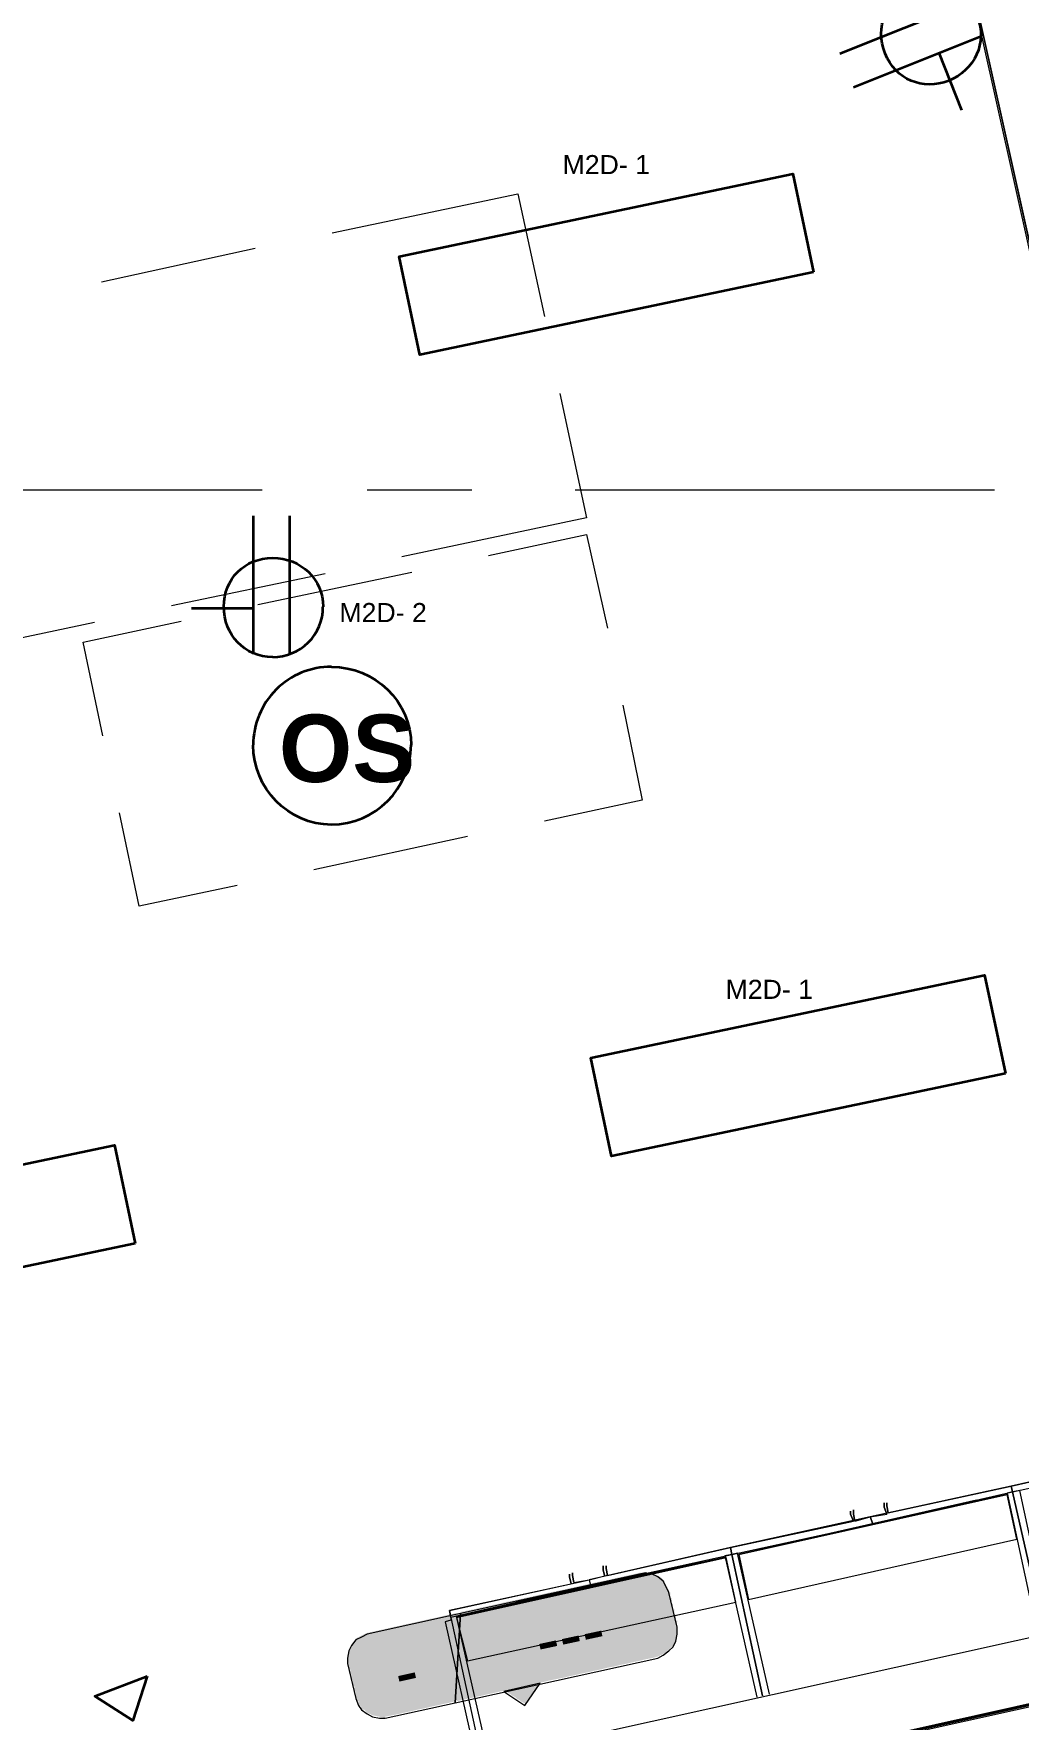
# Model space of a CAD drawing. Header units: millimetres. Extents: x 0.9 to 36.3, y 0.7 to 23.3.
# Drawn here: x 22.287 to 23.461, y 10.973 to 12.984 of the extents above; entities that cross this region are included whole.
import ezdxf

# ---------------------------------------------------------------- set-up
doc = ezdxf.new("R2010")
doc.units = ezdxf.units.MM
for name, color, linetype in [('PDF2_Geometry', 7, 'Continuous'), ('PDF2_Text', 7, 'Continuous'), ('PDF_Text', 7, 'Continuous')]:
    doc.layers.add(name, color=color, linetype=linetype)
doc.layers.add('PDF_Geometry', color=7, linetype='Continuous', true_color=0x777777)
doc.layers.add('PDF_Solid Fills', color=7, linetype='Continuous', true_color=0xffffff)
doc.styles.add('PDF Arial', font='arial.ttf')
doc.styles.add('PDF ArialRoundedMT Bold', font='arialbd.ttf')

msp = doc.modelspace()

# ---------------------------------------------------------------- hatches: boundary and pattern name
at = {"layer": 'PDF_Solid Fills', "transparency": 33554559}
for color, points in [(256, [(22.7907, 10.9946), (22.7974, 10.9962), (22.8057, 10.9979), (22.8124, 10.9996), (22.8207, 11.0012), (22.8274, 11.0029), (22.8357, 11.0046), (22.8424, 11.0062), (22.8507, 11.0079), (22.8574, 11.0096), (22.8657, 11.0112), (22.8724, 11.0129), (22.8807, 11.0146), (22.8874, 11.0162), (22.8957, 11.0179), (22.9024, 11.0196), (22.9191, 11.0229), (22.9257, 11.0246), (22.9341, 11.0262), (22.9407, 11.0279), (22.9491, 11.0296), (22.9557, 11.0312), (22.9641, 11.0329), (22.9707, 11.0346), (22.9791, 11.0362), (22.9857, 11.0379), (22.9941, 11.0396), (23.0007, 11.0412), (23.0091, 11.0429), (23.0157, 11.0446), (23.0241, 11.0462), (23.0307, 11.0479), (23.0407, 11.0529), (23.0491, 11.0612), (23.0524, 11.0679), (23.0541, 11.0912), (23.0524, 11.0912), (23.0524, 11.0979), (23.0507, 11.0979), (23.0507, 11.1045), (23.0491, 11.1045), (23.0491, 11.1112), (23.0474, 11.1112), (23.0474, 11.1179), (23.0457, 11.1179), (23.0457, 11.1245), (23.0441, 11.1245), (23.0441, 11.1279), (23.0424, 11.1279), (23.0424, 11.1312), (23.0407, 11.1312), (23.0407, 11.1345), (23.0391, 11.1345), (23.0391, 11.1379), (23.0341, 11.1429), (23.0241, 11.1479), (23.0091, 11.1479), (23.0024, 11.1462), (22.9941, 11.1445), (22.9874, 11.1429), (22.9791, 11.1412), (22.9724, 11.1395), (22.9557, 11.1362), (22.9491, 11.1345), (22.9407, 11.1329), (22.9341, 11.1312), (22.9257, 11.1295), (22.9191, 11.1279), (22.9024, 11.1245), (22.8957, 11.1229), (22.8874, 11.1212), (22.8807, 11.1195), (22.8724, 11.1179), (22.8657, 11.1162), (22.8491, 11.1129), (22.8424, 11.1112), (22.8341, 11.1095), (22.8274, 11.1079), (22.8191, 11.1062), (22.8124, 11.1045), (22.7957, 11.1012), (22.7907, 11.0212)]), (256, [(22.6607, 11.0396), (22.6624, 11.0396), (22.6624, 11.0329), (22.6641, 11.0329), (22.6641, 11.0262), (22.6657, 11.0262), (22.6657, 11.0196), (22.6674, 11.0196), (22.6674, 11.0129), (22.6691, 11.0129), (22.6691, 11.0062), (22.6707, 11.0062), (22.6707, 10.9979), (22.6724, 10.9979), (22.6724, 10.9946), (22.6741, 10.9946), (22.6741, 10.9896), (22.6757, 10.9896), (22.6774, 10.9879), (22.6774, 10.9846), (22.6807, 10.9846), (22.6841, 10.9812), (22.6907, 10.9779), (22.6991, 10.9762), (22.7057, 10.9746), (22.7057, 10.9762), (22.7224, 10.9796), (22.7291, 10.9812), (22.7374, 10.9829), (22.7441, 10.9846), (22.7524, 10.9862), (22.7591, 10.9879), (22.7674, 10.9896), (22.7741, 10.9912), (22.7824, 10.9929), (22.7891, 10.9946), (22.7941, 11.0745), (22.7957, 11.0995), (22.7891, 11.0995), (22.7824, 11.0979), (22.7741, 11.0962), (22.7674, 11.0945), (22.7591, 11.0929), (22.7524, 11.0912), (22.7441, 11.0895), (22.7374, 11.0879), (22.7291, 11.0862), (22.7224, 11.0845), (22.7141, 11.0829), (22.7074, 11.0812), (22.6991, 11.0795), (22.6924, 11.0779), (22.6841, 11.0762), (22.6707, 11.0695), (22.6691, 11.0662), (22.6657, 11.0629), (22.6624, 11.0562), (22.6607, 11.0479)]), (7, [(22.8874, 11.0129), (22.8907, 11.0162), (22.8841, 11.0162), (22.8774, 11.0146), (22.8691, 11.0129), (22.8557, 11.0096), (22.8474, 11.0079), (22.8507, 11.0062), (22.8524, 11.0046), (22.8557, 11.0029), (22.8574, 11.0012), (22.8607, 10.9996), (22.8624, 10.9979), (22.8657, 10.9962), (22.8674, 10.9946), (22.8741, 10.9912), (22.8741, 10.9929), (22.8757, 10.9946), (22.8774, 10.9979), (22.8791, 10.9996), (22.8807, 11.0029), (22.8824, 11.0046), (22.8841, 11.0079), (22.8857, 11.0096)])]:
    msp.add_hatch(color=color, dxfattribs=at).paths.add_polyline_path(points)

# ---------------------------------------------------------------- linework, layer by layer
at = {"layer": 'PDF2_Geometry', "lineweight": 35}
for points in [[(23.2481, 12.9601), (23.4013, 13.0214)], [(23.2642, 12.9199), (23.4174, 12.9811)], [(23.3936, 12.8926), (23.3663, 12.9607)], [(22.5483, 12.4084), (22.5483, 12.2434)], [(22.5917, 12.4084), (22.5917, 12.2434)], [(22.475, 12.2984), (22.5483, 12.2984)]]:
    msp.add_lwpolyline(points, dxfattribs=at)
for points in [[(23.2167, 12.6991), (22.7469, 12.6005), (22.7223, 12.7179), (23.192, 12.8165)], [(23.4453, 11.7433), (22.9755, 11.6447), (22.9509, 11.7622), (23.4206, 11.8607)], [(22.4077, 11.5406), (21.9379, 11.4421), (21.9133, 11.5595), (22.383, 11.6581)], [(22.4219, 11.0247), (22.4047, 10.9717), (22.3596, 11.0009)]]:
    msp.add_lwpolyline(points, close=True, dxfattribs=at)
for centre, radius, start, end in [((22.5719, 12.2998), 0.0597, 269.7603, 0.2397), ((22.6416, 12.1354), 0.0932, 89.9056, 180.0944), ((22.6407, 12.1363), 0.096, 270.6194, 359.3806)]:
    msp.add_arc(centre, radius, start, end, dxfattribs=at)
for points in [[(23.3019, 12.9601), (23.2896, 12.991), (23.3029, 13.0251), (23.3338, 13.0375)], [(23.4118, 13.004), (23.4242, 12.9731), (23.4087, 12.94), (23.3778, 12.9276)], [(23.3778, 12.9276), (23.3468, 12.9152), (23.3143, 12.9291), (23.3019, 12.9601)], [(22.5133, 12.3001), (22.5133, 12.3334), (22.5383, 12.3584), (22.5717, 12.3584)], [(22.5717, 12.3584), (22.605, 12.3584), (22.6317, 12.3334), (22.6317, 12.3001)], [(22.5717, 12.2401), (22.5383, 12.2401), (22.5133, 12.2667), (22.5133, 12.3001)], [(22.6417, 12.2285), (22.6934, 12.2285), (22.7367, 12.1869), (22.7367, 12.1352)], [(22.6417, 12.0402), (22.5901, 12.0402), (22.5484, 12.0835), (22.5484, 12.1352)]]:
    msp.add_open_spline(points, degree=3, dxfattribs=at)
at = {"layer": 'PDF_Geometry', "lineweight": 18}
msp.add_lwpolyline([(24.549, 11.2295), (23.879, 11.0812), (23.839, 11.0729), (22.3141, 10.7329), (22.2958, 10.8096), (23.8224, 11.1479), (23.8274, 11.1495), (23.419, 12.9828), (23.3624, 13.2428)], dxfattribs=at)
at = {"layer": 'PDF_Geometry', "lineweight": 9}
for points in [[(23.419, 12.9828), (23.3624, 13.2428), (23.3607, 13.2428), (23.359, 13.2428), (23.4174, 12.9811), (23.4174, 12.9828), (23.419, 12.9828), (23.7907, 11.3145)], [(23.419, 12.9828), (23.3607, 13.2428), (23.419, 12.9828)], [(23.7857, 11.3262), (23.4174, 12.9811), (23.4174, 12.9828)], [(23.7874, 11.3262), (23.419, 12.9828), (23.7874, 11.3262)], [(22.0591, 12.4395), (22.5591, 12.4395)], [(22.6841, 12.4395), (22.8091, 12.4395)], [(22.9324, 12.4395), (23.4324, 12.4395)], [(23.3057, 11.2195), (23.4524, 11.2512), (23.599, 11.2845), (23.5974, 11.2929), (23.5957, 11.2962), (23.5957, 11.2945), (23.5974, 11.2929), (23.599, 11.2845)], [(23.4474, 11.2412), (23.1274, 11.1695), (23.4474, 11.2412)], [(23.1274, 11.1695), (23.4474, 11.2412)], [(23.2657, 11.2095), (23.2841, 11.2145), (23.2874, 11.2062), (23.454, 11.2445), (23.4524, 11.2512), (23.2841, 11.2145), (23.3041, 11.2179), (23.3007, 11.2262), (23.3007, 11.2295), (23.3007, 11.2312), (23.3007, 11.2279), (23.3007, 11.2262), (23.3041, 11.2179)], [(23.499, 11.0762), (23.4624, 11.2462), (23.454, 11.2445), (23.4924, 11.0745), (23.454, 11.2445), (23.4474, 11.2429), (23.484, 11.0729)], [(22.9707, 11.1445), (23.1174, 11.1779), (23.2641, 11.2095), (23.2607, 11.2179), (23.2607, 11.2212), (23.2607, 11.2195), (23.2607, 11.2179), (23.2641, 11.2095)], [(23.4107, 11.2345), (23.2274, 11.1929)], [(24.2573, 11.1629), (23.879, 11.0779), (23.879, 11.0795), (22.3141, 10.7312), (23.879, 11.0779), (23.879, 11.0795), (22.3141, 10.7312), (22.3141, 10.7329), (23.879, 11.0812), (24.2573, 11.1645), (23.879, 11.0795), (24.2573, 11.1645)], [(23.1107, 11.1662), (22.7907, 11.0962), (23.1107, 11.1662)], [(22.7907, 11.0945), (23.1124, 11.1662)], [(23.0841, 11.1612), (22.8624, 11.1129)], [(22.9307, 11.1362), (22.9491, 11.1395), (22.9507, 11.1329), (23.1191, 11.1695), (23.1174, 11.1779), (22.9491, 11.1395), (22.9691, 11.1445)], [(23.1641, 11.0029), (23.1257, 11.1712), (23.1191, 11.1695), (23.1557, 11.0012), (23.1191, 11.1695), (23.1107, 11.1679), (23.1491, 10.9996)], [(22.9291, 11.1345), (22.7824, 11.1029), (22.7841, 11.0945), (22.7824, 11.1029), (22.9491, 11.1395), (22.9507, 11.1329), (22.7841, 11.0945), (22.7841, 11.0912), (22.7774, 11.0895), (22.8141, 10.9246), (22.2958, 10.8096), (22.2958, 10.8112), (22.8141, 10.9262), (22.2958, 10.8112), (22.8141, 10.9279)], [(22.8291, 10.9279), (22.7907, 11.0962), (22.7841, 11.0945), (22.8207, 10.9262)]]:
    msp.add_lwpolyline(points, dxfattribs=at)
at = {"layer": 'PDF_Geometry', "color": 8, "lineweight": 9, "true_color": 0x7f7f7f}
for points in [[(22.6424, 12.7461), (22.8641, 12.7928), (22.8957, 12.6462)], [(22.3674, 12.6878), (22.5507, 12.7278)], [(22.9141, 12.5545), (22.9457, 12.4062), (22.7257, 12.3595)], [(22.8291, 12.3612), (22.9457, 12.3862), (22.9707, 12.2745)], [(22.3591, 12.2812), (22.1374, 12.2345), (22.1058, 12.3828)], [(22.6341, 12.3395), (22.4508, 12.3012)], [(22.5541, 12.3028), (22.7374, 12.3412)], [(22.3691, 12.1462), (22.3458, 12.2578), (22.4624, 12.2828)], [(22.9891, 12.1828), (23.0124, 12.0695), (22.8957, 12.0445)], [(22.5291, 11.9678), (22.4124, 11.9428), (22.3891, 12.0545)], [(22.8041, 12.0262), (22.6207, 11.9862)]]:
    msp.add_lwpolyline(points, dxfattribs=at)
at = {"layer": 'PDF_Geometry', "lineweight": 9}
for points in [[(23.454, 11.2445), (23.6224, 11.2812), (23.6207, 11.2895), (23.4524, 11.2512)], [(23.1391, 11.1162), (23.459, 11.1879), (23.4474, 11.2412), (23.1274, 11.1695)], [(23.2641, 11.2179), (23.2657, 11.2095), (23.2641, 11.2179), (23.2641, 11.2212), (23.2641, 11.2229), (23.2641, 11.2212)], [(23.3041, 11.2279), (23.3057, 11.2195), (23.3041, 11.2279), (23.3041, 11.2295), (23.3041, 11.2312)], [(23.1191, 11.1695), (23.2874, 11.2062), (23.2841, 11.2145), (23.1174, 11.1779)], [(22.8041, 11.0429), (23.1241, 11.1129), (23.1124, 11.1662), (22.7907, 11.0945)], [(22.9274, 11.1345), (22.9257, 11.1429), (22.9257, 11.1445), (22.9257, 11.1462), (22.9257, 11.1429)], [(22.9291, 11.1445), (22.9307, 11.1362), (22.9291, 11.1445), (22.9291, 11.1462), (22.9291, 11.1479)], [(22.9674, 11.1445), (22.9657, 11.1512), (22.9657, 11.1545), (22.9657, 11.1562), (22.9657, 11.1545), (22.9657, 11.1512)], [(22.9691, 11.1529), (22.9707, 11.1445), (22.9691, 11.1529), (22.9691, 11.1545), (22.9691, 11.1562)]]:
    msp.add_lwpolyline(points, close=True, dxfattribs=at)
at = {"layer": 'PDF_Geometry', "color": 7, "lineweight": 18}
for points in [[(23.0091, 11.1462), (22.7957, 11.0995), (22.7891, 10.9929), (23.0307, 11.0462), (23.0374, 11.0496), (23.0441, 11.0546), (23.0491, 11.0595), (23.0524, 11.0662), (23.0541, 11.0745), (23.0541, 11.0829), (23.0441, 11.1245), (23.0407, 11.1312), (23.0374, 11.1379), (23.0307, 11.1429), (23.0241, 11.1462), (23.0157, 11.1479)], [(22.7891, 10.9929), (22.7957, 11.0995), (22.6841, 11.0745), (22.6774, 11.0712), (22.6707, 11.0679), (22.6657, 11.0612), (22.6624, 11.0546), (22.6607, 11.0462), (22.6607, 11.0396), (22.6707, 10.9979), (22.6741, 10.9896), (22.6774, 10.9846), (22.6841, 10.9796), (22.6907, 10.9762), (22.6991, 10.9746), (22.7057, 10.9746)], [(22.8724, 10.9896), (22.8907, 11.0162), (22.8474, 11.0062)]]:
    msp.add_lwpolyline(points, close=True, dxfattribs=at)
at = {"layer": 'PDF_Geometry', "lineweight": 9}
msp.add_arc((21.9312, 10.7307), 0.373, 12.1996, 102.7198, dxfattribs=at)

# ---------------------------------------------------------------- texts
at = {"layer": 'PDF2_Text', "insert": (22.579, 12.1307), "char_height": 0.08049, "attachment_point": 4, "style": 'PDF ArialRoundedMT Bold'}
msp.add_mtext('OS', dxfattribs=at)
at = {"layer": 'PDF_Text', "char_height": 0.02276, "attachment_point": 4, "style": 'PDF Arial'}
for s, insert in [('M2D- 1', (22.9173, 12.8275)), ('M2D- 2', (22.6512, 12.2932)), ('M2D- 1', (23.1117, 11.8438))]:
    msp.add_mtext(s, dxfattribs=dict(at, insert=insert))
at = {"layer": 'PDF_Text', "attachment_point": 4, "style": 'PDF Arial'}
for s, insert, char_height, rotation in [('---', (22.8853, 11.0655), 0.05939, 12.1484), ('-', (22.7169, 11.0272), 0.0594, 12.4994)]:
    msp.add_mtext(s, dxfattribs=dict(at, insert=insert, char_height=char_height, rotation=rotation))

doc.saveas('drawing.dxf')
